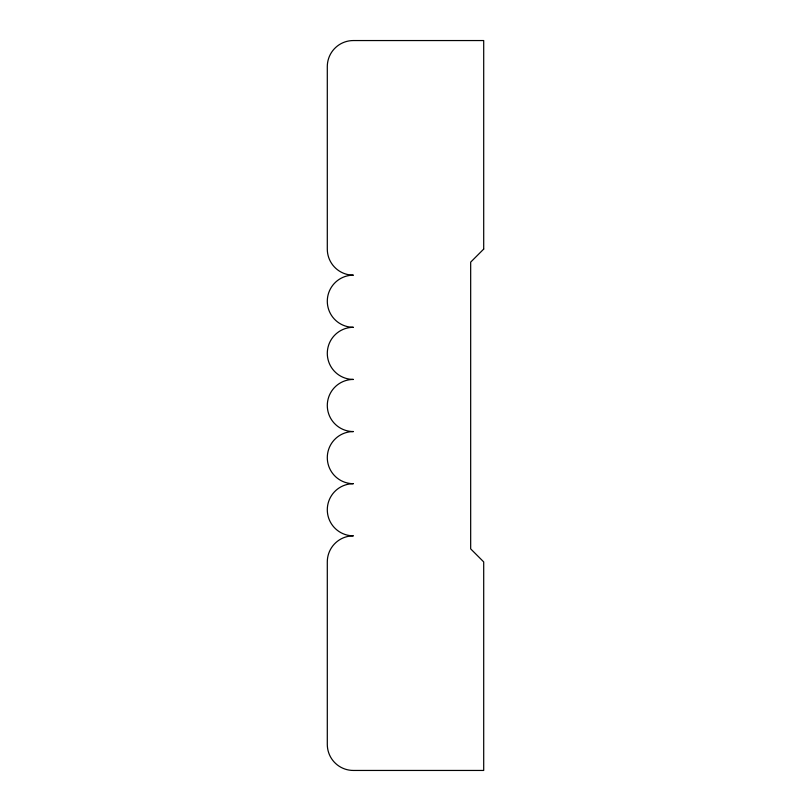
<?xml version="1.0" encoding="UTF-8"?>
<svg xmlns="http://www.w3.org/2000/svg" width="811" height="811" viewBox="0 0 811 811"><rect width="100%" height="100%" fill="white"/><g stroke="black" fill="none" stroke-linecap="round" stroke-linejoin="round"><path stroke-width="1.22" d="M483.701 249.089L470.674 262.125L470.674 548.875L483.701 561.911L483.701 770.45L353.363 770.45A26.064 26.064 0 0 1 327.299 744.386L327.299 561.911A26.064 26.064 0 0 1 353.363 535.838A26.064 26.064 0 0 1 327.299 509.774A26.064 26.064 0 0 1 353.363 483.701A26.064 26.064 0 0 1 327.299 457.637A26.064 26.064 0 0 1 353.363 431.564A26.064 26.064 0 0 1 327.299 405.5A26.064 26.064 0 0 1 353.363 379.436A26.064 26.064 0 0 1 327.299 353.363A26.064 26.064 0 0 1 353.363 327.299A26.064 26.064 0 0 1 327.299 301.226A26.064 26.064 0 0 1 353.363 275.162A26.064 26.064 0 0 1 327.299 249.089L327.299 66.614A26.064 26.064 0 0 1 353.363 40.55L483.701 40.55L483.701 249.089"/></g></svg>
